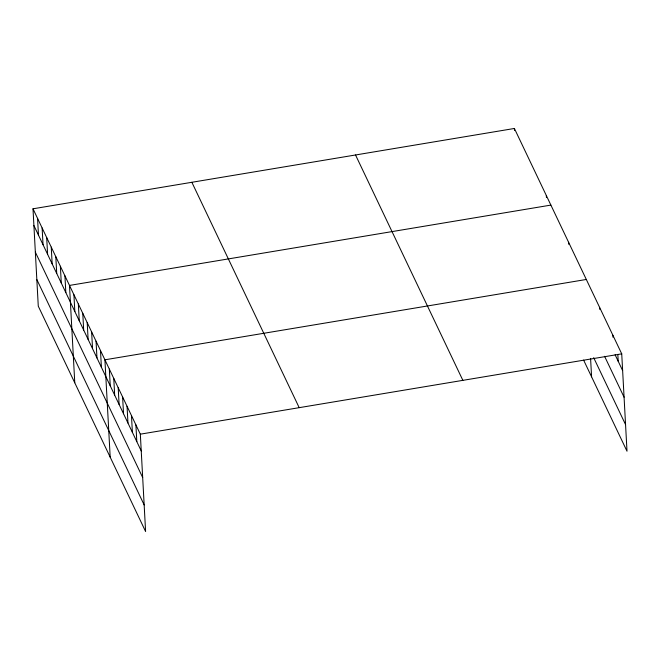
<?xml version="1.0" encoding="UTF-8"?>
<svg xmlns="http://www.w3.org/2000/svg" width="660" height="660" viewBox="0 0 660 660"><rect width="100%" height="100%" fill="white"/><g stroke="black" fill="none" stroke-linecap="round" stroke-linejoin="round"><path stroke-width="0.99" d="M33 208.799L140.332 434.173L145.604 531.531L38.272 306.158L33 208.799L514.396 128.469L621.728 353.842L627 451.201L583.613 360.096M550.885 205.095L69.49 285.425L74.77 382.784M586.311 279.469L104.915 359.799L110.187 457.157M140.332 434.173L621.728 353.842M615.112 354.791L622.636 370.598M604.593 356.293L624.071 397.196M593.678 357.671L625.556 424.603M355.534 154.976L462.866 380.35M191.862 182.292L299.195 407.657M33.907 225.555L141.24 450.928M35.351 252.153L142.684 477.526M36.836 279.56L144.169 504.933M617.834 354.403L618.206 361.3M612.876 335.247L612.975 337.219M599.593 307.362L599.692 309.334M590.584 358.413L591.583 376.835M568.598 242.286L568.706 244.258M546.323 195.517L546.431 197.488M514.396 128.469L514.503 130.441M135.902 424.875L136.81 441.631M131.48 415.577L132.388 432.333M127.05 406.279L127.957 423.035M122.62 396.982L123.527 413.737M118.198 387.684L119.105 404.44M113.767 378.386L114.675 395.142M109.337 369.088L110.245 385.844M100.485 350.501L101.392 367.257M96.055 341.203L96.962 357.959M91.633 331.906L92.54 348.661M87.203 322.608L88.11 339.364M82.772 313.31L83.68 330.066M78.35 304.012L79.258 320.768M73.92 294.723L74.828 311.479M64.927 275.847L65.835 292.603M60.373 266.269L61.281 283.024M55.811 256.69L56.719 273.446M51.249 247.112L52.156 263.868M46.687 237.534L47.594 254.29M42.124 227.956L43.032 244.712M37.562 218.377L38.47 235.133"/></g></svg>
